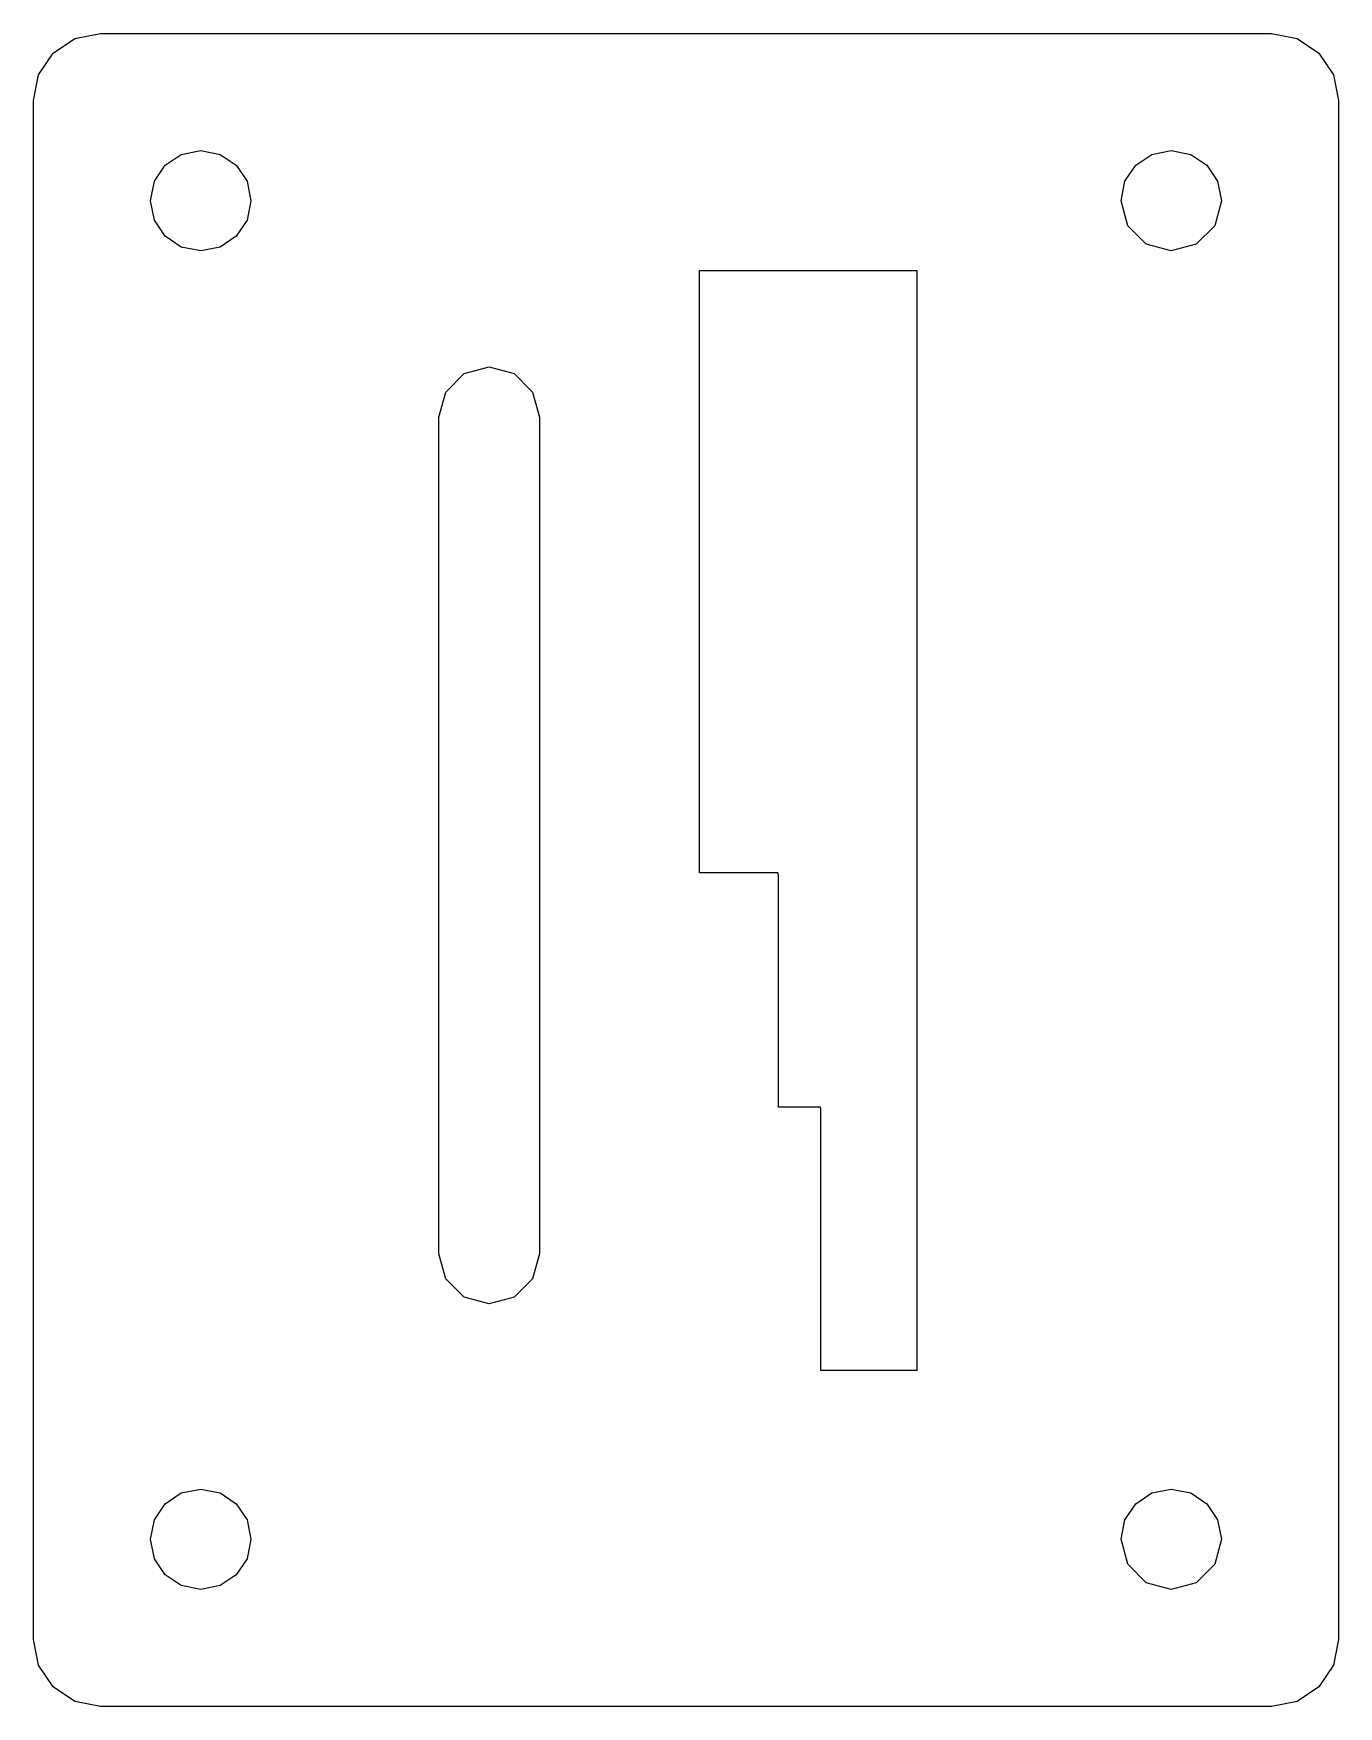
# Model space of a CAD drawing. Extents: x -25 to 25, y -32 to 298.
# Drawn here: x -24.8 to 24.8, y -31.7 to 31.8 of the extents above.
import ezdxf

# ---------------------------------------------------------------- set-up
doc = ezdxf.new("R2010")
doc.units = 0

msp = doc.modelspace()

# ---------------------------------------------------------------- linework, layer by layer
for p, q in [((-23.197016, 31.556954), (-22.225, 31.7503)), ((-23.197016, 31.556954), (-22.225, 31.7503)), ((-22.225, 31.7503), (22.225, 31.7503)), ((-22.225, 31.7503), (22.225, 31.7503)), ((22.225, 31.7503), (23.197016, 31.556954)), ((22.225, 31.7503), (23.197016, 31.556954)), ((-24.021051, 31.006351), (-23.197016, 31.556954)), ((-24.021051, 31.006351), (-23.197016, 31.556954)), ((23.197016, 31.556954), (24.021051, 31.006351)), ((23.197016, 31.556954), (24.021051, 31.006351)), ((-24.571654, 30.182316), (-24.021051, 31.006351)), ((-24.571654, 30.182316), (-24.021051, 31.006351)), ((24.021051, 31.006351), (24.571654, 30.182316)), ((24.021051, 31.006351), (24.571654, 30.182316)), ((-24.765, 29.2103), (-24.571654, 30.182316)), ((-24.765, 29.2103), (-24.571654, 30.182316)), ((24.571654, 30.182316), (24.765, 29.2103)), ((24.571654, 30.182316), (24.765, 29.2103)), ((-24.765, -29.2096), (-24.765, 29.2103)), ((-24.765, -29.2096), (-24.765, 29.2103)), ((24.765, 29.2103), (24.765, -29.2096)), ((24.765, 29.2103), (24.765, -29.2096)), ((-19.156512, 27.155596), (-18.415, 27.3053)), ((-19.156512, 27.155596), (-18.415, 27.3053)), ((-18.415, 27.3053), (-17.673488, 27.155596)), ((-18.415, 27.3053), (-17.673488, 27.155596)), ((17.673488, 27.155596), (18.415, 27.3053)), ((17.673488, 27.155596), (18.415, 27.3053)), ((18.415, 27.3053), (19.156512, 27.155596)), ((18.415, 27.3053), (19.156512, 27.155596)), ((-20.170296, 26.141812), (-19.762038, 26.747338)), ((-20.170296, 26.141812), (-19.762038, 26.747338)), ((-19.762038, 26.747338), (-19.156512, 27.155596)), ((-19.762038, 26.747338), (-19.156512, 27.155596)), ((-17.673488, 27.155596), (-17.067962, 26.747338)), ((-17.673488, 27.155596), (-17.067962, 26.747338)), ((-17.067962, 26.747338), (-16.659704, 26.141812)), ((-17.067962, 26.747338), (-16.659704, 26.141812)), ((16.659704, 26.141812), (17.067962, 26.747338)), ((16.659704, 26.141812), (17.067962, 26.747338)), ((17.067962, 26.747338), (17.673488, 27.155596)), ((17.067962, 26.747338), (17.673488, 27.155596)), ((19.156512, 27.155596), (19.762038, 26.747338)), ((19.156512, 27.155596), (19.762038, 26.747338)), ((19.762038, 26.747338), (20.170296, 26.141812)), ((19.762038, 26.747338), (20.170296, 26.141812)), ((-20.32, 25.4003), (-20.170296, 26.141812)), ((-20.32, 25.4003), (-20.170296, 26.141812)), ((-16.659704, 26.141812), (-16.51, 25.4003)), ((-16.659704, 26.141812), (-16.51, 25.4003)), ((16.51, 25.4003), (16.659704, 26.141812)), ((16.51, 25.4003), (16.659704, 26.141812)), ((20.170296, 26.141812), (20.32, 25.4003)), ((20.170296, 26.141812), (20.32, 25.4003)), ((-20.170296, 24.658788), (-20.32, 25.4003)), ((-20.32, 25.4003), (-20.32, 25.4003)), ((-20.170296, 24.658788), (-20.32, 25.4003)), ((-20.32, 25.4003), (-20.32, 25.4003)), ((-16.51, 25.4003), (-16.659704, 24.658788)), ((-16.51, 25.4003), (-16.659704, 24.658788)), ((16.765222, 24.4478), (16.51, 25.4003)), ((16.51, 25.4003), (16.51, 25.4003)), ((16.765222, 24.4478), (16.51, 25.4003)), ((16.51, 25.4003), (16.51, 25.4003)), ((20.32, 25.4003), (20.064778, 24.4478)), ((20.32, 25.4003), (20.064778, 24.4478)), ((-19.762038, 24.053262), (-20.170296, 24.658788)), ((-19.762038, 24.053262), (-20.170296, 24.658788)), ((-16.659704, 24.658788), (-17.067962, 24.053262)), ((-16.659704, 24.658788), (-17.067962, 24.053262)), ((17.4625, 23.750522), (16.765222, 24.4478)), ((17.4625, 23.750522), (16.765222, 24.4478)), ((20.064778, 24.4478), (19.3675, 23.750522)), ((20.064778, 24.4478), (19.3675, 23.750522)), ((-19.156512, 23.645004), (-19.762038, 24.053262)), ((-19.156512, 23.645004), (-19.762038, 24.053262)), ((-18.415, 23.4953), (-19.156512, 23.645004)), ((-18.415, 23.4953), (-19.156512, 23.645004)), ((-17.673488, 23.645004), (-18.415, 23.4953)), ((-17.673488, 23.645004), (-18.415, 23.4953)), ((-17.067962, 24.053262), (-17.673488, 23.645004)), ((-17.067962, 24.053262), (-17.673488, 23.645004)), ((18.415, 23.4953), (17.4625, 23.750522)), ((18.415, 23.4953), (17.4625, 23.750522)), ((19.3675, 23.750522), (18.415, 23.4953)), ((19.3675, 23.750522), (18.415, 23.4953)), ((0.514999, -0.109617), (0.514999, 22.7504)), ((0.514999, 22.7504), (8.76499, 22.7504)), ((8.76499, 22.7504), (8.76499, -18.9996)), ((-8.42164, 18.838378), (-7.46914, 19.0936)), ((-7.46914, 19.0936), (-6.51664, 18.838378)), ((-9.118918, 18.1411), (-8.42164, 18.838378)), ((-6.51664, 18.838378), (-5.819362, 18.1411)), ((-9.37414, 17.1886), (-9.118918, 18.1411)), ((-5.819362, 18.1411), (-5.56414, 17.1886)), ((-9.37414, -14.5614), (-9.37414, 17.1886)), ((-5.56414, 17.1886), (-5.56414, -14.5614)), ((-5.56414, 17.1886), (-5.56414, 17.1886)), ((3.48, -0.109616), (0.514999, -0.109617)), ((3.515, -0.194627), (3.48, -0.109616)), ((3.515, -8.99961), (3.515, -0.194627)), ((5.102991, -8.999601), (3.515, -8.99961)), ((5.11499, -9.06961), (5.102991, -8.999601)), ((5.11499, -18.9996), (5.11499, -9.06961)), ((-9.118918, -15.5139), (-9.37414, -14.5614)), ((-5.56414, -14.5614), (-5.819362, -15.5139)), ((-8.42164, -16.211178), (-9.118918, -15.5139)), ((-5.819362, -15.5139), (-6.51664, -16.211178)), ((-7.46914, -16.4664), (-8.42164, -16.211178)), ((-6.51664, -16.211178), (-7.46914, -16.4664)), ((8.76499, -18.9996), (5.11499, -18.9996)), ((-19.156512, -23.644304), (-18.415, -23.4946)), ((-19.156512, -23.644304), (-18.415, -23.4946)), ((-18.415, -23.4946), (-17.673488, -23.644304)), ((-18.415, -23.4946), (-17.673488, -23.644304)), ((17.673488, -23.644304), (18.415, -23.4946)), ((17.673488, -23.644304), (18.415, -23.4946)), ((18.415, -23.4946), (19.156512, -23.644304)), ((18.415, -23.4946), (19.156512, -23.644304)), ((-20.170296, -24.658088), (-19.762038, -24.052562)), ((-20.170296, -24.658088), (-19.762038, -24.052562)), ((-19.762038, -24.052562), (-19.156512, -23.644304)), ((-19.762038, -24.052562), (-19.156512, -23.644304)), ((-17.673488, -23.644304), (-17.067962, -24.052562)), ((-17.673488, -23.644304), (-17.067962, -24.052562)), ((-17.067962, -24.052562), (-16.659704, -24.658088)), ((-17.067962, -24.052562), (-16.659704, -24.658088)), ((16.659704, -24.658088), (17.067962, -24.052562)), ((16.659704, -24.658088), (17.067962, -24.052562)), ((17.067962, -24.052562), (17.673488, -23.644304)), ((17.067962, -24.052562), (17.673488, -23.644304)), ((19.156512, -23.644304), (19.762038, -24.052562)), ((19.156512, -23.644304), (19.762038, -24.052562)), ((19.762038, -24.052562), (20.170296, -24.658088)), ((19.762038, -24.052562), (20.170296, -24.658088)), ((-20.32, -25.3996), (-20.170296, -24.658088)), ((-20.32, -25.3996), (-20.170296, -24.658088)), ((-16.659704, -24.658088), (-16.51, -25.3996)), ((-16.659704, -24.658088), (-16.51, -25.3996)), ((16.51, -25.3996), (16.659704, -24.658088)), ((16.51, -25.3996), (16.659704, -24.658088)), ((20.170296, -24.658088), (20.32, -25.3996)), ((20.170296, -24.658088), (20.32, -25.3996)), ((-20.170296, -26.141112), (-20.32, -25.3996)), ((-20.32, -25.3996), (-20.32, -25.3996)), ((-20.170296, -26.141112), (-20.32, -25.3996)), ((-20.32, -25.3996), (-20.32, -25.3996)), ((-16.51, -25.3996), (-16.659704, -26.141112)), ((-16.51, -25.3996), (-16.659704, -26.141112)), ((16.765222, -26.3521), (16.51, -25.3996)), ((16.51, -25.3996), (16.51, -25.3996)), ((16.765222, -26.3521), (16.51, -25.3996)), ((16.51, -25.3996), (16.51, -25.3996)), ((20.32, -25.3996), (20.064778, -26.3521)), ((20.32, -25.3996), (20.064778, -26.3521)), ((-19.762038, -26.746638), (-20.170296, -26.141112)), ((-19.762038, -26.746638), (-20.170296, -26.141112)), ((-16.659704, -26.141112), (-17.067962, -26.746638)), ((-16.659704, -26.141112), (-17.067962, -26.746638)), ((17.4625, -27.049378), (16.765222, -26.3521)), ((17.4625, -27.049378), (16.765222, -26.3521)), ((20.064778, -26.3521), (19.3675, -27.049378)), ((20.064778, -26.3521), (19.3675, -27.049378)), ((-19.156512, -27.154896), (-19.762038, -26.746638)), ((-19.156512, -27.154896), (-19.762038, -26.746638)), ((-18.415, -27.3046), (-19.156512, -27.154896)), ((-18.415, -27.3046), (-19.156512, -27.154896)), ((-17.673488, -27.154896), (-18.415, -27.3046)), ((-17.673488, -27.154896), (-18.415, -27.3046)), ((-17.067962, -26.746638), (-17.673488, -27.154896)), ((-17.067962, -26.746638), (-17.673488, -27.154896)), ((18.415, -27.3046), (17.4625, -27.049378)), ((18.415, -27.3046), (17.4625, -27.049378)), ((19.3675, -27.049378), (18.415, -27.3046)), ((19.3675, -27.049378), (18.415, -27.3046)), ((-24.571654, -30.181616), (-24.765, -29.2096)), ((-24.571654, -30.181616), (-24.765, -29.2096)), ((24.765, -29.2096), (24.571654, -30.181616)), ((24.765, -29.2096), (24.571654, -30.181616)), ((-24.021051, -31.005651), (-24.571654, -30.181616)), ((-24.021051, -31.005651), (-24.571654, -30.181616)), ((24.571654, -30.181616), (24.021051, -31.005651)), ((24.571654, -30.181616), (24.021051, -31.005651)), ((-23.197016, -31.556254), (-24.021051, -31.005651)), ((-23.197016, -31.556254), (-24.021051, -31.005651)), ((24.021051, -31.005651), (23.197016, -31.556254)), ((24.021051, -31.005651), (23.197016, -31.556254)), ((-22.225, -31.7496), (-23.197016, -31.556254)), ((-22.225, -31.7496), (-23.197016, -31.556254)), ((22.225, -31.7496), (-22.225, -31.7496)), ((22.225, -31.7496), (-22.225, -31.7496)), ((23.197016, -31.556254), (22.225, -31.7496)), ((23.197016, -31.556254), (22.225, -31.7496))]:
    msp.add_line(p, q)

doc.saveas('drawing.dxf')
